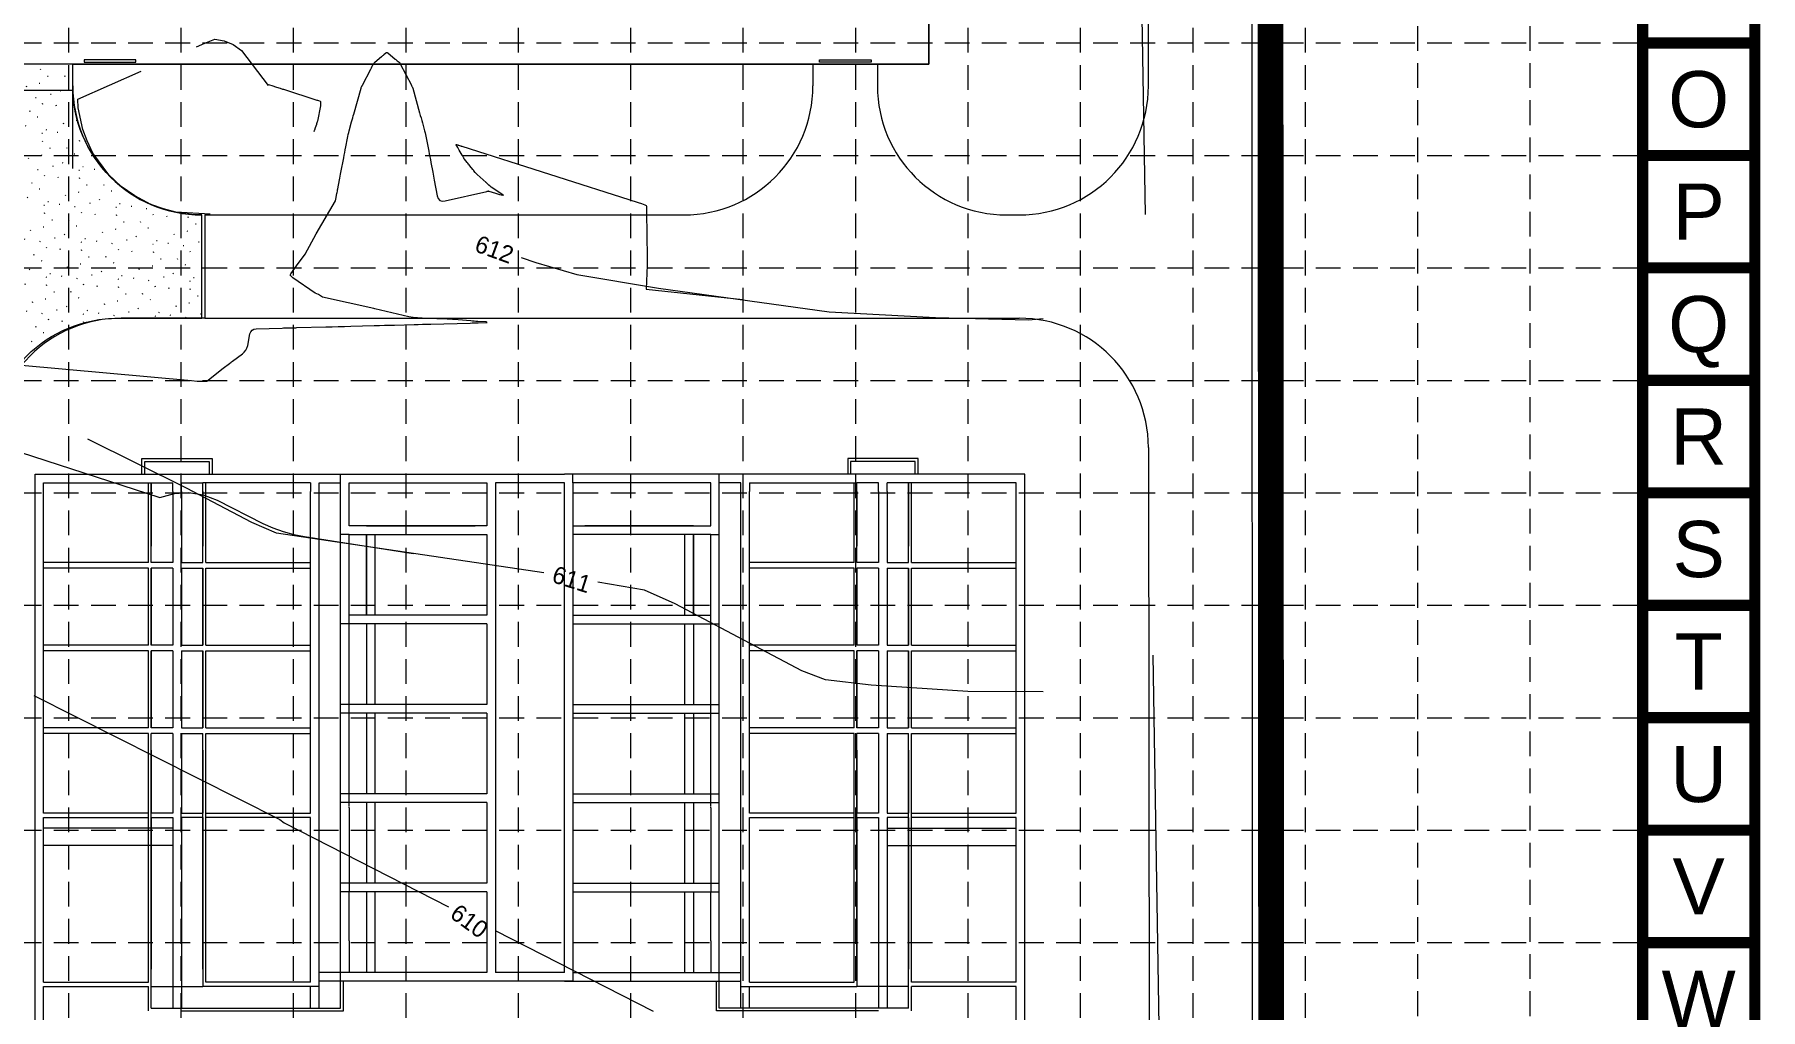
# Model space of a CAD drawing. Header units: feet. Extents: x 2483421 to 2485095, y 6854873 to 6855921.
# Drawn here: x 2484694.2 to 2485095.2, y 6855303.1 to 6855529.6 of the extents above; entities that cross this region are included whole.
import ezdxf
from ezdxf.enums import TextEntityAlignment as Align

# ---------------------------------------------------------------- set-up
doc = ezdxf.new("R2010")
doc.units = ezdxf.units.FT
doc.header["$MEASUREMENT"] = 0
doc.linetypes.add('DGN Style 3', pattern=[358.380981, 255.986415, -102.394566])
doc.linetypes.add('HIDDEN', pattern=[0.375, 0.25, -0.125])
for name, color, linetype in [('BASE', 7, 'Continuous'), ('GRID', 254, 'HIDDEN'), ('LIMITS OF DISTURBANCE', 1, 'HIDDEN')]:
    doc.layers.add(name, color=color, linetype=linetype)
for name, color, linetype, lineweight in [('C-ROAD-NW', 2, 'Continuous', 0), ('CTEXT', 1, 'Continuous', 0), ('CTR', 62, 'Continuous', 0), ('CTRINDEX', 7, 'Continuous', 0), ('Future', 30, 'Continuous', 0), ('Level 31', 7, 'Continuous', 0), ('M-HAT-NW', 4, 'Continuous', 0), ('P-Cont-1', 21, 'Continuous', 13)]:
    doc.layers.add(name, color=color, linetype=linetype, lineweight=lineweight)
doc.styles.get("Standard").update_dxf_attribs({"font": 'ARIAL.TTF'})

msp = doc.modelspace()

# ---------------------------------------------------------------- hatches: boundary and pattern name
at = {"layer": 'M-HAT-NW', "lineweight": 0}
h = msp.add_hatch(dxfattribs=at)
h.set_pattern_fill('CONCR3', style=0)
h.set_pattern_definition([(-11.50266, (2484673.2242, 6855410.4668), (-41.9899452, 9.5218646), [0.15568, -145.44072]), (111.74427, (2484673.6059, 6855413.5031), (9.053583, -25.2876234), [0.21274, -145.154]), (111.74427, (2484677.2222, 6855405.1263), (9.053583, -25.2876234), [0.2126, -145.15415]), (111.74427, (2484674.0635, 6855405.5077), (9.053583, -25.2876234), [0.21246, -145.1543]), (-39.00304, (2484678.0745, 6855408.7523), (-76.799433, 60.565393), [0.19545, -109.6789]), (111.74427, (2484670.3404, 6855409.5359), (9.053583, -25.2876234), [0.2126, -145.15415]), (111.74427, (2484671.1186, 6855403.8142), (9.053583, -25.2876234), [0.2124, -145.15435]), (-11.50266, (2484666.1619, 6855408.2517), (-41.9899452, 9.5218646), [0.15555, -145.44084]), (-11.50266, (2484673.3751, 6855415.5347), (-41.9899452, 9.5218646), [0.15576, -145.44064]), (-11.50266, (2484668.8109, 6855407.6498), (-41.9899452, 9.5218646), [0.15555, -145.44084]), (-11.50266, (2484675.885, 6855407.9206), (-41.9899452, 9.5218646), [0.15568, -145.44072]), (-11.50266, (2484672.363, 6855407.1079), (-41.9899452, 9.5218646), [0.15564, -145.44076]), (-11.50266, (2484672.7544, 6855402.6226), (-41.9899452, 9.5218646), [0.15555, -145.44084]), (-11.50266, (2484675.1926, 6855412.1049), (-41.9899452, 9.5218646), [0.15576, -145.44064])])
h.paths.add_polyline_path([(2484530.99, 6855487.72, -0.414214), (2484500.99, 6855517.72), (2484500.99, 6855522.72), (2484485.99, 6855522.72), (2484485.99, 6855517.72, -0.414214), (2484455.99, 6855487.72), (2484455.99, 6855463.72), (2484630.3, 6855463.72, -0.414214), (2484660.3, 6855433.72), (2484683.56, 6855433.72, -0.414214), (2484713.56, 6855463.72), (2484733.06, 6855463.72), (2484733.06, 6855487.72, -0.414214), (2484703.06, 6855517.72), (2484703.06, 6855522.72), (2484636.11, 6855522.72), (2484636.11, 6855517.72, -0.414214), (2484606.11, 6855487.72)])

# ---------------------------------------------------------------- linework, layer by layer
at = {"layer": 'BASE', "color": 9}
msp.add_line((2485067.81, 6855893.42), (2485067.81, 6854900.67), dxfattribs=at)
at = {"layer": 'BASE', "const_width": 2.61}
for points in [[(2483421.94, 6854874.54), (2485093.94, 6854874.54), (2485093.94, 6855919.54), (2483421.94, 6855919.54)], [(2483448.01, 6854900.66), (2485067.89, 6854900.61), (2485067.85, 6855893.43), (2483448.34, 6855893.46)]]:
    msp.add_lwpolyline(points, close=True, dxfattribs=at)
for points in [[(2485093.94, 6855527.67), (2485067.81, 6855527.67)], [(2485093.94, 6855501.54), (2485067.81, 6855501.54)], [(2485093.94, 6855475.42), (2485067.81, 6855475.42)], [(2485093.94, 6855449.29), (2485067.81, 6855449.29)], [(2485093.94, 6855423.17), (2485067.81, 6855423.17)], [(2485093.94, 6855397.04), (2485067.81, 6855397.04)], [(2485093.94, 6855370.92), (2485067.81, 6855370.92)], [(2485093.94, 6855344.79), (2485067.81, 6855344.79)], [(2485093.94, 6855318.67), (2485067.81, 6855318.67)]]:
    msp.add_lwpolyline(points, dxfattribs=at)
at = {"layer": 'C-ROAD-NW', "color": 7, "lineweight": 0, "ltscale": 0.328084}
msp.add_line((2484703.06, 6855498.47), (2484703.06, 6855516.72), dxfattribs=at)
at = {"layer": 'C-ROAD-NW', "color": 7, "lineweight": 0, "ltscale": 0.328084, "flags": 128}
msp.add_lwpolyline([(2484655.56, 6855516.72), (2484703.07, 6855516.72), (2484703.07, 6855522.72), (2484655.56, 6855522.72)], close=True, dxfattribs=at)
msp.add_lwpolyline([(2484733.79, 6855487.72), (2484733.79, 6855463.72)], dxfattribs=at)
msp.add_lwpolyline([(2484733.79, 6855463.72), (2484714.3, 6855463.72, 0.414214), (2484684.3, 6855433.72), (2484684.3, 6855433.72)], format="xyb", dxfattribs=at)
at = {"layer": 'C-ROAD-NW', "color": 7, "lineweight": 0, "ltscale": 0.328084}
msp.add_arc((2484733.06, 6855517.72), 30, 180, 270, dxfattribs=at)
at = {"layer": 'CTR', "color": 35, "lineweight": 0, "ltscale": 0.328084}
for p, q in [((2484807.3, 6855477.83), (2484810.67, 6855476.64)), ((2484810.67, 6855476.64), (2484820.21, 6855473.85)), ((2484820.21, 6855473.85), (2484839.15, 6855470.68)), ((2484839.15, 6855470.68), (2484878.85, 6855465.21)), ((2484878.85, 6855465.21), (2484903.54, 6855463.93)), ((2484903.54, 6855463.93), (2484925.13, 6855463.38)), ((2484925.13, 6855463.38), (2484928.54, 6855463.66)), ((2484729.53, 6855424.25), (2484706.53, 6855435.66)), ((2484744.67, 6855416.25), (2484729.53, 6855424.25)), ((2484750.4, 6855413.76), (2484744.67, 6855416.25)), ((2484812.5, 6855404.55), (2484750.4, 6855413.76)), ((2484835.91, 6855400.54), (2484825.05, 6855402.42)), ((2484843.08, 6855397.36), (2484835.91, 6855400.54)), ((2484872.46, 6855381.83), (2484843.08, 6855397.36)), ((2484877.96, 6855379.71), (2484872.46, 6855381.83)), ((2484888.63, 6855378.45), (2484877.96, 6855379.71)), ((2484911.06, 6855376.97), (2484888.63, 6855378.45)), ((2484928.54, 6855376.96), (2484911.06, 6855376.97))]:
    msp.add_line(p, q, dxfattribs=at)
at = {"layer": 'CTRINDEX', "color": 35, "lineweight": 0, "ltscale": 0.328084}
for p, q in [((2484694.05, 6855376.09), (2484751.15, 6855347.29)), ((2484751.15, 6855347.29), (2484752.17, 6855346.47)), ((2484752.17, 6855346.47), (2484790.38, 6855326.99)), ((2484801.21, 6855321.47), (2484837.92, 6855302.76))]:
    msp.add_line(p, q, dxfattribs=at)
at = {"layer": 'Future', "color": 7, "lineweight": 0, "ltscale": 0.328084}
for p, q in [((2484977.29, 6855171.38), (2484976.97, 6855762.85)), ((2484953, 6855517.72), (2484953, 6855673.72)), ((2484902, 6855662.72), (2484902, 6855522.72)), ((2484902, 6855522.72), (2484698, 6855522.72)), ((2484875.06, 6855522.72), (2484875.06, 6855517.72)), ((2484890.06, 6855522.72), (2484890.06, 6855517.72)), ((2484733.79, 6855487.72), (2484845.06, 6855487.72)), ((2484733.79, 6855463.72), (2484923, 6855463.72)), ((2484953, 6855433.72), (2484953.31, 6855171.38)), ((2484719.78, 6855430.47), (2484734.78, 6855430.47)), ((2484719.78, 6855427.47), (2484719.78, 6855430.47)), ((2484734.78, 6855430.47), (2484734.78, 6855427.47)), ((2484898.82, 6855430.47), (2484883.82, 6855430.47)), ((2484883.82, 6855430.47), (2484883.82, 6855427.47)), ((2484898.82, 6855427.47), (2484898.82, 6855430.47)), ((2484771.3, 6855415.47), (2484796.55, 6855415.47)), ((2484771.3, 6855413.47), (2484799.3, 6855413.47)), ((2484771.3, 6855394.72), (2484771.3, 6855413.47)), ((2484773.3, 6855394.72), (2484773.3, 6855413.47)), ((2484847.3, 6855413.47), (2484819.3, 6855413.47)), ((2484847.3, 6855415.47), (2484822.05, 6855415.47)), ((2484845.3, 6855394.72), (2484845.3, 6855413.47)), ((2484847.3, 6855394.72), (2484847.3, 6855413.47)), ((2484799.3, 6855394.72), (2484767.3, 6855394.72)), ((2484799.3, 6855392.72), (2484767.3, 6855392.72)), ((2484773.3, 6855373.97), (2484773.3, 6855392.72)), ((2484819.3, 6855394.72), (2484851.3, 6855394.72)), ((2484819.3, 6855392.72), (2484851.3, 6855392.72)), ((2484845.3, 6855373.97), (2484845.3, 6855392.72)), ((2484799.3, 6855373.97), (2484765.3, 6855373.97)), ((2484819.3, 6855373.97), (2484853.3, 6855373.97)), ((2484799.3, 6855371.97), (2484767.3, 6855371.97)), ((2484773.3, 6855353.22), (2484773.3, 6855371.97)), ((2484819.3, 6855371.97), (2484851.3, 6855371.97)), ((2484845.3, 6855353.22), (2484845.3, 6855371.97)), ((2484799.3, 6855353.22), (2484765.3, 6855353.22)), ((2484819.3, 6855353.22), (2484853.3, 6855353.22)), ((2484799.3, 6855351.22), (2484767.3, 6855351.22)), ((2484773.3, 6855332.47), (2484773.3, 6855351.22)), ((2484819.3, 6855351.22), (2484851.3, 6855351.22)), ((2484845.3, 6855332.47), (2484845.3, 6855351.22)), ((2484799.3, 6855332.47), (2484765.3, 6855332.47)), ((2484819.3, 6855332.47), (2484853.3, 6855332.47)), ((2484799.3, 6855330.47), (2484767.3, 6855330.47)), ((2484773.3, 6855311.72), (2484773.3, 6855330.47)), ((2484819.3, 6855330.47), (2484851.3, 6855330.47)), ((2484845.3, 6855311.72), (2484845.3, 6855330.47)), ((2484799.3, 6855311.72), (2484765.3, 6855311.72)), ((2484801.3, 6855309.72), (2484765.3, 6855309.72)), ((2484817.3, 6855309.72), (2484853.3, 6855309.72)), ((2484819.3, 6855311.72), (2484853.3, 6855311.72))]:
    msp.add_line(p, q, dxfattribs=at)
at = {"layer": 'Future', "color": 7, "lineweight": 0, "ltscale": 0.328084, "flags": 128}
for points in [[(2484703.07, 6855522.72), (2484902, 6855522.72), (2484902, 6855662.72), (2484697.99, 6855662.72)], [(2484920.06, 6855487.72), (2484923, 6855487.72)], [(2484719.12, 6855427.47), (2484719.12, 6855431.13), (2484735.44, 6855431.13), (2484735.44, 6855427.47)], [(2484899.48, 6855427.47), (2484899.48, 6855431.13), (2484883.16, 6855431.13), (2484883.16, 6855427.47)], [(2484694.3, 6855427.47), (2484720.63, 6855427.47)], [(2484694.3, 6855205.97), (2484694.3, 6855427.47)], [(2484696.3, 6855410.77), (2484696.3, 6855425.47), (2484699.3, 6855425.47)], [(2484699.3, 6855425.47), (2484711.3, 6855425.47)], [(2484711.3, 6855425.47), (2484726.3, 6855425.47)], [(2484720.63, 6855427.47), (2484760.3, 6855427.47)], [(2484720.63, 6855406.95), (2484720.63, 6855425.47)], [(2484721.3, 6855425.47), (2484721.3, 6855410.78)], [(2484721.3, 6855406.95), (2484721.3, 6855425.47)], [(2484726.3, 6855423.47), (2484726.3, 6855425.47)], [(2484728.3, 6855425.47), (2484733.3, 6855425.47)], [(2484728.3, 6855423.47), (2484728.3, 6855425.47)], [(2484744.6, 6855425.47), (2484733.3, 6855425.47)], [(2484733.3, 6855423.47), (2484733.3, 6855425.47)], [(2484733.97, 6855423.47), (2484733.97, 6855425.47)], [(2484758.3, 6855425.47), (2484758.3, 6855425.47), (2484744.6, 6855425.47)], [(2484758.3, 6855425.47), (2484758.3, 6855423.47)], [(2484760.3, 6855427.47), (2484801.3, 6855427.47)], [(2484760.3, 6855308.47), (2484760.3, 6855425.47)], [(2484760.3, 6855425.47), (2484765.3, 6855425.47)], [(2484765.3, 6855303.47), (2484765.3, 6855427.47), (2484765.3, 6855427.47)], [(2484767.3, 6855419.77), (2484767.3, 6855425.47), (2484799.3, 6855425.47)], [(2484799.3, 6855425.47), (2484799.3, 6855415.47)], [(2484801.3, 6855427.47), (2484817.3, 6855427.47)], [(2484801.3, 6855425.47), (2484801.3, 6855331.28)], [(2484819.3, 6855425.47), (2484819.3, 6855309.72), (2484801.3, 6855309.72)], [(2484817.3, 6855425.47), (2484801.3, 6855425.47)], [(2484858.3, 6855427.47), (2484817.3, 6855427.47)], [(2484819.3, 6855425.47), (2484819.3, 6855427.47), (2484817.3, 6855427.47)], [(2484817.3, 6855311.72), (2484817.3, 6855425.47)], [(2484851.3, 6855419.77), (2484851.3, 6855425.47), (2484819.3, 6855425.47)], [(2484819.3, 6855425.47), (2484819.3, 6855415.47)], [(2484853.3, 6855303.47), (2484853.3, 6855427.47), (2484853.3, 6855427.47)], [(2484858.3, 6855425.47), (2484853.3, 6855425.47)], [(2484897.97, 6855427.47), (2484858.3, 6855427.47)], [(2484858.3, 6855308.47), (2484858.3, 6855425.47)], [(2484860.3, 6855425.47), (2484860.3, 6855425.47), (2484874.01, 6855425.47)], [(2484860.3, 6855425.47), (2484860.3, 6855423.47)], [(2484874.01, 6855425.47), (2484885.3, 6855425.47)], [(2484884.63, 6855423.47), (2484884.63, 6855425.47)], [(2484890.3, 6855425.47), (2484885.3, 6855425.47)], [(2484885.3, 6855423.47), (2484885.3, 6855425.47)], [(2484890.3, 6855423.47), (2484890.3, 6855425.47)], [(2484892.3, 6855423.47), (2484892.3, 6855425.47)], [(2484907.3, 6855425.47), (2484892.3, 6855425.47)], [(2484897.3, 6855425.47), (2484897.3, 6855410.78)], [(2484897.3, 6855406.95), (2484897.3, 6855425.47)], [(2484924.3, 6855427.47), (2484897.97, 6855427.47)], [(2484897.97, 6855406.95), (2484897.97, 6855425.47)], [(2484919.3, 6855425.47), (2484907.3, 6855425.47)], [(2484922.3, 6855410.77), (2484922.3, 6855425.47), (2484919.3, 6855425.47)], [(2484924.3, 6855205.97), (2484924.3, 6855427.47)], [(2484726.3, 6855423.47), (2484726.3, 6855406.95)], [(2484728.3, 6855423.47), (2484728.3, 6855406.95)], [(2484733.3, 6855423.47), (2484733.3, 6855410.78)], [(2484733.3, 6855406.95), (2484733.3, 6855423.47)], [(2484733.97, 6855406.95), (2484733.97, 6855423.47)], [(2484758.3, 6855410.77), (2484758.3, 6855423.47)], [(2484860.3, 6855410.77), (2484860.3, 6855423.47)], [(2484884.63, 6855406.95), (2484884.63, 6855423.47)], [(2484885.3, 6855423.47), (2484885.3, 6855410.78)], [(2484885.3, 6855406.95), (2484885.3, 6855423.47)], [(2484890.3, 6855423.47), (2484890.3, 6855406.95)], [(2484892.3, 6855423.47), (2484892.3, 6855406.95)], [(2484799.3, 6855415.47), (2484767.3, 6855415.47), (2484767.3, 6855419.77)], [(2484819.3, 6855415.47), (2484851.3, 6855415.47), (2484851.3, 6855419.77)], [(2484767.3, 6855413.47), (2484765.3, 6855413.47)], [(2484767.3, 6855412.67), (2484767.3, 6855413.47), (2484771.3, 6855413.47), (2484771.3, 6855394.72), (2484767.3, 6855394.72), (2484767.3, 6855402.27)], [(2484767.3, 6855412.67), (2484767.3, 6855413.47)], [(2484767.3, 6855402.27), (2484767.3, 6855413.47)], [(2484767.3, 6855412.23), (2484767.3, 6855412.55)], [(2484767.3, 6855412.23), (2484767.3, 6855412.55)], [(2484767.3, 6855412.23), (2484767.3, 6855412.55)], [(2484799.3, 6855413.47), (2484799.3, 6855394.72)], [(2484819.3, 6855413.47), (2484819.3, 6855394.72)], [(2484851.3, 6855412.67), (2484851.3, 6855413.47), (2484847.3, 6855413.47), (2484847.3, 6855394.72), (2484851.3, 6855394.72), (2484851.3, 6855402.27)], [(2484851.3, 6855412.67), (2484851.3, 6855413.47)], [(2484851.3, 6855402.27), (2484851.3, 6855413.47)], [(2484851.3, 6855413.47), (2484853.3, 6855413.47)], [(2484851.3, 6855412.23), (2484851.3, 6855412.55)], [(2484851.3, 6855412.23), (2484851.3, 6855412.55)], [(2484851.3, 6855412.23), (2484851.3, 6855412.55)], [(2484696.3, 6855394.49), (2484696.3, 6855410.77)], [(2484758.3, 6855394.49), (2484758.3, 6855410.77)], [(2484767.3, 6855411.73), (2484767.3, 6855412.08)], [(2484767.3, 6855411.73), (2484767.3, 6855412.08)], [(2484767.3, 6855411.73), (2484767.3, 6855412.08)], [(2484851.3, 6855411.73), (2484851.3, 6855412.08)], [(2484851.3, 6855411.73), (2484851.3, 6855412.08)], [(2484851.3, 6855411.73), (2484851.3, 6855412.08)], [(2484860.3, 6855394.49), (2484860.3, 6855410.77)], [(2484922.3, 6855394.49), (2484922.3, 6855410.77)], [(2484698.3, 6855406.95), (2484696.3, 6855406.95)], [(2484698.3, 6855405.62), (2484696.3, 6855405.62)], [(2484720.63, 6855406.95), (2484698.3, 6855406.95)], [(2484720.63, 6855405.62), (2484698.3, 6855405.62)], [(2484720.63, 6855387.76), (2484720.63, 6855405.62)], [(2484724.3, 6855406.95), (2484721.3, 6855406.95)], [(2484721.3, 6855405.62), (2484721.3, 6855387.77)], [(2484724.3, 6855405.62), (2484721.3, 6855405.62)], [(2484721.3, 6855387.76), (2484721.3, 6855405.62)], [(2484726.3, 6855406.95), (2484724.3, 6855406.95)], [(2484726.3, 6855405.62), (2484724.3, 6855405.62)], [(2484726.3, 6855405.62), (2484726.3, 6855387.76)], [(2484728.3, 6855406.95), (2484730.3, 6855406.95)], [(2484728.3, 6855405.62), (2484728.3, 6855387.76)], [(2484728.3, 6855405.62), (2484730.3, 6855405.62)], [(2484730.3, 6855406.95), (2484733.3, 6855406.95)], [(2484730.3, 6855405.62), (2484733.3, 6855405.62)], [(2484733.3, 6855405.62), (2484733.3, 6855387.77)], [(2484733.3, 6855387.76), (2484733.3, 6855405.62)], [(2484733.97, 6855406.95), (2484755.3, 6855406.95)], [(2484733.97, 6855405.62), (2484755.3, 6855405.62)], [(2484733.97, 6855387.76), (2484733.97, 6855405.62)], [(2484755.3, 6855406.95), (2484758.3, 6855406.95)], [(2484755.3, 6855405.62), (2484758.3, 6855405.62)], [(2484863.3, 6855406.95), (2484860.3, 6855406.95)], [(2484863.3, 6855405.62), (2484860.3, 6855405.62)], [(2484884.63, 6855406.95), (2484863.3, 6855406.95)], [(2484884.63, 6855405.62), (2484863.3, 6855405.62)], [(2484884.63, 6855387.76), (2484884.63, 6855405.62)], [(2484888.3, 6855406.95), (2484885.3, 6855406.95)], [(2484885.3, 6855405.62), (2484885.3, 6855387.77)], [(2484888.3, 6855405.62), (2484885.3, 6855405.62)], [(2484885.3, 6855387.76), (2484885.3, 6855405.62)], [(2484890.3, 6855406.95), (2484888.3, 6855406.95)], [(2484890.3, 6855405.62), (2484888.3, 6855405.62)], [(2484890.3, 6855405.62), (2484890.3, 6855387.76)], [(2484892.3, 6855406.95), (2484894.3, 6855406.95)], [(2484892.3, 6855405.62), (2484892.3, 6855387.76)], [(2484892.3, 6855405.62), (2484894.3, 6855405.62)], [(2484894.3, 6855406.95), (2484897.3, 6855406.95)], [(2484894.3, 6855405.62), (2484897.3, 6855405.62)], [(2484897.3, 6855405.62), (2484897.3, 6855387.77)], [(2484897.3, 6855387.76), (2484897.3, 6855405.62)], [(2484897.97, 6855406.95), (2484920.3, 6855406.95)], [(2484897.97, 6855405.62), (2484920.3, 6855405.62)], [(2484897.97, 6855387.76), (2484897.97, 6855405.62)], [(2484920.3, 6855406.95), (2484922.3, 6855406.95)], [(2484920.3, 6855405.62), (2484922.3, 6855405.62)], [(2484767.3, 6855392.72), (2484767.3, 6855402.27)], [(2484851.3, 6855392.72), (2484851.3, 6855402.27)], [(2484696.3, 6855378.01), (2484696.3, 6855394.49)], [(2484758.3, 6855378.01), (2484758.3, 6855394.49)], [(2484767.3, 6855392.72), (2484765.3, 6855392.72)], [(2484767.3, 6855381.34), (2484767.3, 6855392.72)], [(2484771.3, 6855392.72), (2484771.3, 6855373.97)], [(2484799.3, 6855392.72), (2484799.3, 6855373.97)], [(2484819.3, 6855392.72), (2484819.3, 6855373.97)], [(2484847.3, 6855392.72), (2484847.3, 6855373.97)], [(2484851.3, 6855381.34), (2484851.3, 6855392.72)], [(2484851.3, 6855392.72), (2484853.3, 6855392.72)], [(2484860.3, 6855378.01), (2484860.3, 6855394.49)], [(2484922.3, 6855378.01), (2484922.3, 6855394.49)], [(2484698.3, 6855387.76), (2484696.3, 6855387.76)], [(2484698.3, 6855386.43), (2484696.3, 6855386.43)], [(2484720.63, 6855387.76), (2484698.3, 6855387.76)], [(2484720.63, 6855386.43), (2484698.3, 6855386.43)], [(2484720.63, 6855368.57), (2484720.63, 6855386.43)], [(2484724.3, 6855387.76), (2484721.3, 6855387.76)], [(2484721.3, 6855386.43), (2484721.3, 6855368.57)], [(2484724.3, 6855386.43), (2484721.3, 6855386.43)], [(2484721.3, 6855368.57), (2484721.3, 6855386.43)], [(2484726.3, 6855387.76), (2484724.3, 6855387.76)], [(2484726.3, 6855386.43), (2484724.3, 6855386.43)], [(2484726.3, 6855386.43), (2484726.3, 6855368.57)], [(2484728.3, 6855387.76), (2484730.3, 6855387.76)], [(2484728.3, 6855386.43), (2484728.3, 6855368.57)], [(2484728.3, 6855386.43), (2484730.3, 6855386.43)], [(2484730.3, 6855387.76), (2484733.3, 6855387.76)], [(2484730.3, 6855386.43), (2484733.3, 6855386.43)], [(2484733.3, 6855386.43), (2484733.3, 6855368.57)], [(2484733.3, 6855368.57), (2484733.3, 6855386.43)], [(2484733.97, 6855387.76), (2484755.3, 6855387.76)], [(2484733.97, 6855386.43), (2484755.3, 6855386.43)], [(2484733.97, 6855368.57), (2484733.97, 6855386.43)], [(2484755.3, 6855387.76), (2484758.3, 6855387.76)], [(2484755.3, 6855386.43), (2484758.3, 6855386.43)], [(2484863.3, 6855387.76), (2484860.3, 6855387.76)], [(2484863.3, 6855386.43), (2484860.3, 6855386.43)], [(2484884.63, 6855387.76), (2484863.3, 6855387.76)], [(2484884.63, 6855386.43), (2484863.3, 6855386.43)], [(2484884.63, 6855368.57), (2484884.63, 6855386.43)], [(2484888.3, 6855387.76), (2484885.3, 6855387.76)], [(2484885.3, 6855386.43), (2484885.3, 6855368.57)], [(2484888.3, 6855386.43), (2484885.3, 6855386.43)], [(2484885.3, 6855368.57), (2484885.3, 6855386.43)], [(2484890.3, 6855387.76), (2484888.3, 6855387.76)], [(2484890.3, 6855386.43), (2484888.3, 6855386.43)], [(2484890.3, 6855386.43), (2484890.3, 6855368.57)], [(2484892.3, 6855387.76), (2484894.3, 6855387.76)], [(2484892.3, 6855386.43), (2484892.3, 6855368.57)], [(2484892.3, 6855386.43), (2484894.3, 6855386.43)], [(2484894.3, 6855387.76), (2484897.3, 6855387.76)], [(2484894.3, 6855386.43), (2484897.3, 6855386.43)], [(2484897.3, 6855386.43), (2484897.3, 6855368.57)], [(2484897.3, 6855368.57), (2484897.3, 6855386.43)], [(2484897.97, 6855387.76), (2484920.3, 6855387.76)], [(2484897.97, 6855386.43), (2484920.3, 6855386.43)], [(2484897.97, 6855368.57), (2484897.97, 6855386.43)], [(2484920.3, 6855387.76), (2484922.3, 6855387.76)], [(2484920.3, 6855386.43), (2484922.3, 6855386.43)], [(2484767.3, 6855371.97), (2484767.3, 6855381.34)], [(2484851.3, 6855371.97), (2484851.3, 6855381.34)], [(2484696.3, 6855361.99), (2484696.3, 6855378.01)], [(2484758.3, 6855361.99), (2484758.3, 6855378.01)], [(2484860.3, 6855361.99), (2484860.3, 6855378.01)], [(2484922.3, 6855361.99), (2484922.3, 6855378.01)], [(2484698.3, 6855368.57), (2484696.3, 6855368.57)], [(2484720.63, 6855368.57), (2484698.3, 6855368.57)], [(2484724.3, 6855368.57), (2484721.3, 6855368.57)], [(2484726.3, 6855368.57), (2484724.3, 6855368.57)], [(2484728.3, 6855368.57), (2484730.3, 6855368.57)], [(2484730.3, 6855368.57), (2484733.3, 6855368.57)], [(2484733.97, 6855368.57), (2484758.3, 6855368.57)], [(2484767.3, 6855371.97), (2484765.3, 6855371.97)], [(2484767.3, 6855371.17), (2484767.3, 6855371.97)], [(2484767.3, 6855351.22), (2484767.3, 6855371.57)], [(2484771.3, 6855371.97), (2484771.3, 6855353.22)], [(2484799.3, 6855371.97), (2484799.3, 6855353.22)], [(2484819.3, 6855371.97), (2484819.3, 6855353.22)], [(2484847.3, 6855371.97), (2484847.3, 6855353.22)], [(2484851.3, 6855371.17), (2484851.3, 6855371.97)], [(2484851.3, 6855371.97), (2484853.3, 6855371.97)], [(2484851.3, 6855351.22), (2484851.3, 6855371.57)], [(2484884.63, 6855368.57), (2484860.3, 6855368.57)], [(2484888.3, 6855368.57), (2484885.3, 6855368.57)], [(2484890.3, 6855368.57), (2484888.3, 6855368.57)], [(2484892.3, 6855368.57), (2484894.3, 6855368.57)], [(2484894.3, 6855368.57), (2484897.3, 6855368.57)], [(2484897.97, 6855368.57), (2484920.3, 6855368.57)], [(2484920.3, 6855368.57), (2484922.3, 6855368.57)], [(2484698.3, 6855367.24), (2484696.3, 6855367.24)], [(2484720.63, 6855367.24), (2484698.3, 6855367.24)], [(2484720.63, 6855347.72), (2484720.63, 6855367.24)], [(2484724.3, 6855367.24), (2484721.3, 6855367.24)], [(2484721.3, 6855347.72), (2484721.3, 6855367.24)], [(2484726.3, 6855367.24), (2484724.3, 6855367.24)], [(2484726.3, 6855367.24), (2484726.3, 6855348.72)], [(2484728.3, 6855367.24), (2484728.3, 6855348.72)], [(2484728.3, 6855367.24), (2484730.3, 6855367.24)], [(2484730.3, 6855367.24), (2484733.3, 6855367.24)], [(2484733.3, 6855348.72), (2484733.3, 6855367.24)], [(2484733.97, 6855367.24), (2484758.3, 6855367.24)], [(2484733.97, 6855347.72), (2484733.97, 6855367.24)], [(2484884.63, 6855367.24), (2484860.3, 6855367.24)], [(2484884.63, 6855347.72), (2484884.63, 6855367.24)], [(2484888.3, 6855367.24), (2484885.3, 6855367.24)], [(2484885.3, 6855348.72), (2484885.3, 6855367.24)], [(2484890.3, 6855367.24), (2484888.3, 6855367.24)], [(2484890.3, 6855367.24), (2484890.3, 6855348.72)], [(2484892.3, 6855367.24), (2484892.3, 6855348.72)], [(2484892.3, 6855367.24), (2484894.3, 6855367.24)], [(2484894.3, 6855367.24), (2484897.3, 6855367.24)], [(2484897.3, 6855347.72), (2484897.3, 6855367.24)], [(2484897.97, 6855367.24), (2484920.3, 6855367.24)], [(2484897.97, 6855347.72), (2484897.97, 6855367.24)], [(2484920.3, 6855367.24), (2484922.3, 6855367.24)], [(2484698.3, 6855348.72), (2484696.3, 6855348.72), (2484696.3, 6855361.93)], [(2484721.3, 6855363.4), (2484721.3, 6855348.72)], [(2484733.3, 6855363.4), (2484733.3, 6855348.72)], [(2484755.3, 6855348.72), (2484758.3, 6855348.72), (2484758.3, 6855361.93)], [(2484863.3, 6855348.72), (2484860.3, 6855348.72), (2484860.3, 6855361.93)], [(2484885.3, 6855363.4), (2484885.3, 6855348.72)], [(2484897.3, 6855363.4), (2484897.3, 6855348.72)], [(2484920.3, 6855348.72), (2484922.3, 6855348.72), (2484922.3, 6855361.93)], [(2484720.63, 6855348.72), (2484698.3, 6855348.72)], [(2484726.3, 6855348.72), (2484721.3, 6855348.72)], [(2484728.3, 6855348.72), (2484733.3, 6855348.72)], [(2484733.3, 6855312.47), (2484733.3, 6855312.47), (2484733.3, 6855348.72)], [(2484733.97, 6855348.72), (2484755.3, 6855348.72)], [(2484767.3, 6855351.22), (2484765.3, 6855351.22)], [(2484767.3, 6855350.42), (2484767.3, 6855351.22)], [(2484767.3, 6855349.98), (2484767.3, 6855350.3)], [(2484767.3, 6855349.98), (2484767.3, 6855350.3)], [(2484767.3, 6855349.98), (2484767.3, 6855350.3)], [(2484767.3, 6855349.98), (2484767.3, 6855331.32)], [(2484771.3, 6855351.22), (2484771.3, 6855332.47)], [(2484799.3, 6855351.22), (2484799.3, 6855332.47)], [(2484819.3, 6855351.22), (2484819.3, 6855332.47)], [(2484847.3, 6855351.22), (2484847.3, 6855332.47)], [(2484851.3, 6855350.42), (2484851.3, 6855351.22)], [(2484851.3, 6855351.22), (2484853.3, 6855351.22)], [(2484851.3, 6855349.98), (2484851.3, 6855350.3)], [(2484851.3, 6855349.98), (2484851.3, 6855350.3)], [(2484851.3, 6855349.98), (2484851.3, 6855350.3)], [(2484851.3, 6855349.98), (2484851.3, 6855331.32)], [(2484884.63, 6855348.72), (2484863.3, 6855348.72)], [(2484885.3, 6855312.47), (2484885.3, 6855312.47), (2484885.3, 6855348.72)], [(2484890.3, 6855348.72), (2484885.3, 6855348.72)], [(2484892.3, 6855348.72), (2484897.3, 6855348.72)], [(2484897.97, 6855348.72), (2484920.3, 6855348.72)], [(2484696.3, 6855312.47), (2484696.3, 6855347.72), (2484698.3, 6855347.72)], [(2484726.3, 6855345.22), (2484696.3, 6855345.22)], [(2484698.3, 6855347.72), (2484720.63, 6855347.72)], [(2484720.63, 6855309.47), (2484720.63, 6855347.72)], [(2484721.3, 6855347.72), (2484721.3, 6855312.47)], [(2484721.3, 6855308.47), (2484721.3, 6855347.72)], [(2484721.3, 6855347.72), (2484726.3, 6855347.72)], [(2484726.3, 6855347.72), (2484726.3, 6855311.8)], [(2484728.3, 6855347.72), (2484728.3, 6855311.8)], [(2484733.3, 6855347.72), (2484728.3, 6855347.72)], [(2484733.3, 6855347.72), (2484733.3, 6855312.47)], [(2484755.3, 6855347.72), (2484733.97, 6855347.72)], [(2484733.97, 6855312.47), (2484733.97, 6855347.72)], [(2484758.3, 6855312.47), (2484758.3, 6855347.72), (2484755.3, 6855347.72)], [(2484860.3, 6855312.47), (2484860.3, 6855347.72), (2484863.3, 6855347.72)], [(2484863.3, 6855347.72), (2484884.63, 6855347.72)], [(2484884.63, 6855312.47), (2484884.63, 6855347.72)], [(2484885.3, 6855347.72), (2484885.3, 6855312.47)], [(2484885.3, 6855347.72), (2484890.3, 6855347.72)], [(2484890.3, 6855347.72), (2484890.3, 6855311.8)], [(2484892.3, 6855347.72), (2484892.3, 6855311.8)], [(2484897.3, 6855347.72), (2484892.3, 6855347.72)], [(2484892.3, 6855345.22), (2484922.3, 6855345.22)], [(2484897.3, 6855347.72), (2484897.3, 6855312.47)], [(2484897.3, 6855308.47), (2484897.3, 6855347.72)], [(2484920.3, 6855347.72), (2484897.97, 6855347.72)], [(2484897.97, 6855309.47), (2484897.97, 6855347.72)], [(2484922.3, 6855312.47), (2484922.3, 6855347.72), (2484920.3, 6855347.72)], [(2484726.3, 6855341.22), (2484696.3, 6855341.22)], [(2484892.3, 6855341.22), (2484922.3, 6855341.22)], [(2484767.3, 6855330.47), (2484765.3, 6855330.47)], [(2484767.3, 6855331.32), (2484767.3, 6855330.47)], [(2484767.3, 6855319.09), (2484767.3, 6855330.47)], [(2484771.3, 6855330.47), (2484771.3, 6855311.72)], [(2484799.3, 6855330.47), (2484799.3, 6855311.72)], [(2484801.3, 6855331.28), (2484801.3, 6855311.72)], [(2484819.3, 6855330.47), (2484819.3, 6855311.72)], [(2484847.3, 6855330.47), (2484847.3, 6855311.72)], [(2484851.3, 6855331.32), (2484851.3, 6855330.47)], [(2484851.3, 6855319.09), (2484851.3, 6855330.47)], [(2484851.3, 6855330.47), (2484853.3, 6855330.47)], [(2484767.3, 6855319.09), (2484767.3, 6855311.72)], [(2484851.3, 6855319.09), (2484851.3, 6855311.72)], [(2484696.3, 6855309.47), (2484696.3, 6855312.47)], [(2484733.3, 6855312.47), (2484733.3, 6855308.47)], [(2484733.97, 6855309.47), (2484733.97, 6855312.47)], [(2484758.3, 6855309.47), (2484758.3, 6855312.47)], [(2484860.3, 6855309.47), (2484860.3, 6855312.47)], [(2484884.63, 6855309.47), (2484884.63, 6855312.47)], [(2484885.3, 6855312.47), (2484885.3, 6855308.47)], [(2484922.3, 6855309.47), (2484922.3, 6855312.47)], [(2484696.3, 6855309.47), (2484720.63, 6855309.47)], [(2484696.3, 6855260.97), (2484696.3, 6855308.47)], [(2484696.3, 6855308.47), (2484720.63, 6855308.47)], [(2484720.63, 6855302.8), (2484720.63, 6855308.47)], [(2484721.3, 6855303.47), (2484721.3, 6855303.47), (2484721.3, 6855308.47)], [(2484721.3, 6855308.47), (2484726.3, 6855308.47)], [(2484726.3, 6855311.8), (2484726.3, 6855308.47)], [(2484726.3, 6855308.47), (2484726.3, 6855303.47)], [(2484726.3, 6855308.47), (2484728.3, 6855308.47)], [(2484728.3, 6855311.8), (2484728.3, 6855308.47)], [(2484728.3, 6855302.8), (2484765.97, 6855302.8), (2484765.97, 6855309.72)], [(2484728.3, 6855308.47), (2484728.3, 6855303.47)], [(2484728.3, 6855308.47), (2484728.3, 6855303.47)], [(2484728.3, 6855308.47), (2484733.3, 6855308.47)], [(2484760.3, 6855308.47), (2484733.3, 6855308.47)], [(2484758.3, 6855309.47), (2484733.97, 6855309.47)], [(2484758.3, 6855303.47), (2484758.3, 6855308.47)], [(2484765.3, 6855311.72), (2484760.3, 6855311.72)], [(2484765.3, 6855309.72), (2484760.3, 6855309.72)], [(2484760.3, 6855303.47), (2484760.3, 6855308.47)], [(2484817.3, 6855311.72), (2484801.3, 6855311.72)], [(2484890.3, 6855302.8), (2484852.63, 6855302.8), (2484852.63, 6855309.72)], [(2484853.3, 6855311.72), (2484858.3, 6855311.72)], [(2484853.3, 6855309.72), (2484858.3, 6855309.72)], [(2484858.3, 6855308.47), (2484885.3, 6855308.47)], [(2484858.3, 6855303.47), (2484858.3, 6855308.47)], [(2484860.3, 6855309.47), (2484884.63, 6855309.47)], [(2484860.3, 6855303.47), (2484860.3, 6855308.47)], [(2484890.3, 6855308.47), (2484885.3, 6855308.47)], [(2484890.3, 6855311.8), (2484890.3, 6855308.47)], [(2484890.3, 6855308.47), (2484890.3, 6855303.47)], [(2484890.3, 6855308.47), (2484890.3, 6855303.47)], [(2484892.3, 6855308.47), (2484890.3, 6855308.47)], [(2484892.3, 6855311.8), (2484892.3, 6855308.47)], [(2484892.3, 6855308.47), (2484892.3, 6855303.47)], [(2484897.3, 6855308.47), (2484892.3, 6855308.47)], [(2484897.3, 6855303.47), (2484897.3, 6855303.47), (2484897.3, 6855308.47)], [(2484922.3, 6855309.47), (2484897.97, 6855309.47)], [(2484897.97, 6855302.8), (2484897.97, 6855308.47)], [(2484922.3, 6855308.47), (2484897.97, 6855308.47)], [(2484922.3, 6855260.97), (2484922.3, 6855308.47)], [(2484721.3, 6855303.47), (2484728.3, 6855303.47)], [(2484728.3, 6855303.47), (2484765.3, 6855303.47)], [(2484890.3, 6855303.47), (2484853.3, 6855303.47)], [(2484897.3, 6855303.47), (2484890.3, 6855303.47)]]:
    msp.add_lwpolyline(points, dxfattribs=at)
for points in [[(2484705.73, 6855523.25), (2484717.73, 6855523.25), (2484717.73, 6855523.75), (2484705.73, 6855523.75)], [(2484888.56, 6855523.25), (2484876.56, 6855523.25), (2484876.56, 6855523.75), (2484888.56, 6855523.75)]]:
    msp.add_lwpolyline(points, close=True, dxfattribs=at)
at = {"layer": 'Future', "color": 7, "lineweight": 0, "ltscale": 0.328084}
for centre, start, end in [((2484845.06, 6855517.72), 270, 0), ((2484920.06, 6855517.72), 180, 270), ((2484923, 6855517.72), 270, 0), ((2484923, 6855433.72), 0, 90)]:
    msp.add_arc(centre, 30, start, end, dxfattribs=at)
at = {"layer": 'GRID', "color": 252, "linetype": 'HIDDEN', "lineweight": 0, "ltscale": 23}
for p, q in [((2485015.52, 6855893.85), (2485015.52, 6854978.93)), ((2485041.64, 6855893.85), (2485041.64, 6854978.93)), ((2484702.06, 6855893.42), (2484702.06, 6854978.93)), ((2484728.19, 6855893.42), (2484728.19, 6854978.93)), ((2484754.31, 6855893.42), (2484754.31, 6854978.93)), ((2484780.44, 6855893.42), (2484780.44, 6854978.93)), ((2484806.56, 6855893.42), (2484806.56, 6854978.93)), ((2484832.69, 6855893.42), (2484832.69, 6854978.93)), ((2484858.81, 6855893.42), (2484858.81, 6854978.93)), ((2484884.94, 6855893.42), (2484884.94, 6854978.93)), ((2484911.06, 6855893.42), (2484911.06, 6854978.93)), ((2484937.19, 6855893.42), (2484937.19, 6854978.93)), ((2484963.31, 6855893.42), (2484963.31, 6854978.93)), ((2484989.44, 6855893.42), (2484989.44, 6854978.93)), ((2483448.06, 6855527.67), (2485067.81, 6855527.67)), ((2483448.06, 6855501.54), (2485067.81, 6855501.54)), ((2483448.06, 6855475.42), (2485067.81, 6855475.42)), ((2483448.06, 6855449.29), (2485067.81, 6855449.29)), ((2483448.06, 6855423.17), (2485067.81, 6855423.17)), ((2483448.06, 6855397.04), (2485067.81, 6855397.04)), ((2483448.06, 6855370.92), (2485067.81, 6855370.92)), ((2483448.06, 6855344.79), (2485067.81, 6855344.79)), ((2483448.06, 6855318.67), (2485067.81, 6855318.67))]:
    msp.add_line(p, q, dxfattribs=at)
at = {"layer": 'Level 31', "color": 7, "linetype": 'DGN Style 3', "lineweight": 0}
msp.add_line((2484958.39, 6855129.46), (2484947.81, 6855759.33), dxfattribs=at)
at = {"layer": 'LIMITS OF DISTURBANCE', "linetype": 'HIDDEN', "lineweight": 30, "ltscale": 100, "const_width": 6}
msp.add_lwpolyline([(2483553.88, 6855775.4), (2483582.72, 6855781.62), (2483622.36, 6855787.95), (2483674.73, 6855791.33), (2485022.16, 6855801.15), (2485021.8, 6855792.54), (2485014.26, 6855792.18, 0.367276), (2484981.25, 6855761.33), (2484981.64, 6855135.45), (2484941.69, 6855105.14), (2484400.49, 6855105.56), (2484402.75, 6855034.59), (2484369.16, 6855034.35), (2484323.13, 6855106.73), (2484136.59, 6855104.23), (2484070.04, 6855130.64), (2483603.14, 6855126.82), (2483582.42, 6855255.3), (2483563.42, 6855733.98), (2483555.35, 6855765.7)], format="xyb", close=True, dxfattribs=at)
at = {"layer": 'M-HAT-NW', "color": 7, "lineweight": 0, "ltscale": 0.328084, "flags": 128}
msp.add_lwpolyline([(2484455.99, 6855487.72), (2484455.99, 6855463.72), (2484630.3, 6855463.72, -0.414214), (2484660.3, 6855433.72), (2484683.56, 6855433.72, -0.414214), (2484713.56, 6855463.72), (2484733.06, 6855463.72), (2484733.06, 6855487.72, -0.414214), (2484703.06, 6855517.72), (2484703.06, 6855522.72), (2484636.11, 6855522.72), (2484636.11, 6855517.72, -0.414214), (2484606.11, 6855487.72), (2484530.99, 6855487.72, -0.414214), (2484500.99, 6855517.72), (2484500.99, 6855522.72), (2484485.99, 6855522.72), (2484485.99, 6855517.72, -0.414214)], format="xyb", close=True, dxfattribs=at)
at = {"layer": 'P-Cont-1', "color": 33, "flags": 128}
for points in [[(2484731.79, 6855526.77), (2484733.73, 6855527.62), (2484736.06, 6855528.57), (2484738.28, 6855528.2), (2484740.36, 6855527.31), (2484742.28, 6855525.89), (2484748.46, 6855517.78)], [(2484739.48, 6855453.23), (2484739.56, 6855453.3), (2484739.77, 6855453.45), (2484739.98, 6855453.6), (2484740.19, 6855453.76), (2484742.49, 6855455.45), (2484742.93, 6855455.84), (2484743.29, 6855456.29), (2484743.54, 6855456.8), (2484743.71, 6855457.37), (2484744.25, 6855460.09), (2484744.43, 6855460.6), (2484744.72, 6855460.97), (2484745.13, 6855461.2), (2484745.67, 6855461.29), (2484751.69, 6855461.45), (2484752.03, 6855461.46), (2484752.37, 6855461.46), (2484752.72, 6855461.47), (2484753.06, 6855461.48), (2484754.17, 6855461.51), (2484754.41, 6855461.52), (2484754.65, 6855461.52), (2484754.89, 6855461.53), (2484755.12, 6855461.54), (2484761.87, 6855461.72), (2484763.31, 6855461.76), (2484764.76, 6855461.79), (2484766.2, 6855461.83), (2484767.65, 6855461.87), (2484773.14, 6855462.02), (2484774.32, 6855462.05), (2484775.5, 6855462.08), (2484776.68, 6855462.11), (2484777.85, 6855462.14), (2484782.38, 6855462.26), (2484783.34, 6855462.29), (2484784.31, 6855462.32), (2484785.28, 6855462.34), (2484786.25, 6855462.37), (2484795.43, 6855462.61), (2484795.89, 6855462.62), (2484796.35, 6855462.64), (2484796.81, 6855462.65), (2484797.27, 6855462.66), (2484799.33, 6855462.72), (2484799.37, 6855462.72), (2484799.38, 6855462.73), (2484799.37, 6855462.74), (2484799.34, 6855462.76), (2484799.22, 6855462.83), (2484799.2, 6855462.84), (2484799.17, 6855462.85), (2484799.14, 6855462.85), (2484799.11, 6855462.86), (2484797.18, 6855462.96), (2484796.76, 6855462.99), (2484796.35, 6855463.01), (2484795.94, 6855463.05), (2484795.53, 6855463.08), (2484792.59, 6855463.36), (2484791.96, 6855463.41), (2484791.32, 6855463.46), (2484790.69, 6855463.49), (2484790.06, 6855463.52), (2484785.25, 6855463.66), (2484784.22, 6855463.71), (2484783.2, 6855463.79), (2484782.18, 6855463.91), (2484781.16, 6855464.07), (2484773.22, 6855465.92), (2484773.01, 6855465.98), (2484761.12, 6855468.61), (2484760.13, 6855469.22), (2484759.43, 6855469.56), (2484754.23, 6855473.08), (2484753.71, 6855473.57), (2484753.62, 6855473.71), (2484753.66, 6855473.89), (2484753.73, 6855474), (2484755.02, 6855475.89), (2484757.08, 6855478.59), (2484759.63, 6855483.31), (2484764.14, 6855491.02), (2484764.21, 6855491.42), (2484764.45, 6855492.7), (2484764.5, 6855492.97), (2484764.55, 6855493.25), (2484764.6, 6855493.52), (2484764.66, 6855493.79), (2484765.05, 6855495.84), (2484765.13, 6855496.28), (2484765.21, 6855496.72), (2484765.3, 6855497.16), (2484765.38, 6855497.6), (2484766.03, 6855501.01), (2484766.15, 6855501.63), (2484766.27, 6855502.26), (2484766.38, 6855502.88), (2484766.5, 6855503.51), (2484766.89, 6855505.55), (2484766.98, 6855505.98), (2484767.07, 6855506.42), (2484767.18, 6855506.85), (2484767.29, 6855507.28), (2484767.87, 6855509.36), (2484768, 6855509.81), (2484768.12, 6855510.26), (2484768.25, 6855510.71), (2484768.37, 6855511.15), (2484770.05, 6855517.19), (2484770.05, 6855517.2), (2484770.06, 6855517.22), (2484770.07, 6855517.24), (2484770.07, 6855517.25), (2484770.1, 6855517.31), (2484770.11, 6855517.32), (2484770.11, 6855517.33), (2484770.12, 6855517.34), (2484770.12, 6855517.35), (2484770.26, 6855517.61), (2484770.29, 6855517.67), (2484770.31, 6855517.72), (2484770.34, 6855517.78), (2484770.37, 6855517.83), (2484772.31, 6855521.59), (2484772.39, 6855521.75), (2484772.48, 6855521.92), (2484772.57, 6855522.09), (2484772.65, 6855522.26), (2484772.94, 6855522.8), (2484773, 6855522.92), (2484773.08, 6855523.02), (2484773.16, 6855523.12), (2484773.26, 6855523.21), (2484774.81, 6855524.49), (2484774.95, 6855524.61), (2484775.09, 6855524.73), (2484775.24, 6855524.85), (2484775.38, 6855524.97), (2484775.85, 6855525.36), (2484775.96, 6855525.43), (2484776.06, 6855525.45), (2484776.16, 6855525.43), (2484776.26, 6855525.36), (2484777.99, 6855523.93), (2484778.11, 6855523.82), (2484778.23, 6855523.72), (2484778.36, 6855523.62), (2484778.48, 6855523.52), (2484778.88, 6855523.18), (2484778.97, 6855523.11), (2484779.04, 6855523.02), (2484779.1, 6855522.93), (2484779.16, 6855522.84), (2484781.74, 6855517.84), (2484781.77, 6855517.78), (2484781.8, 6855517.72), (2484781.83, 6855517.66), (2484781.86, 6855517.6), (2484781.98, 6855517.36), (2484781.99, 6855517.35), (2484782, 6855517.33), (2484782.01, 6855517.31), (2484782.02, 6855517.3), (2484782.04, 6855517.24), (2484782.05, 6855517.23), (2484782.06, 6855517.22), (2484782.06, 6855517.21), (2484782.06, 6855517.2), (2484783.67, 6855511.41), (2484783.83, 6855510.83), (2484783.99, 6855510.26), (2484784.15, 6855509.68), (2484784.31, 6855509.11), (2484784.83, 6855507.23), (2484784.94, 6855506.82), (2484785.04, 6855506.42), (2484785.13, 6855506.01), (2484785.21, 6855505.6), (2484785.79, 6855502.54), (2484785.92, 6855501.88), (2484786.04, 6855501.22), (2484786.17, 6855500.57), (2484786.29, 6855499.91), (2484786.72, 6855497.68), (2484786.81, 6855497.2), (2484786.9, 6855496.72), (2484786.99, 6855496.24), (2484787.08, 6855495.76), (2484787.76, 6855492.17), (2484787.99, 6855491.52), (2484788.37, 6855491.11), (2484788.9, 6855490.93), (2484789.58, 6855490.98), (2484799.3, 6855493.2), (2484799.34, 6855493.21), (2484799.38, 6855493.22), (2484799.42, 6855493.23), (2484799.47, 6855493.24), (2484799.6, 6855493.28), (2484799.63, 6855493.29), (2484799.66, 6855493.29), (2484799.69, 6855493.28), (2484799.72, 6855493.28), (2484801.3, 6855492.76), (2484801.53, 6855492.69), (2484801.76, 6855492.62), (2484801.99, 6855492.56), (2484802.22, 6855492.5), (2484802.98, 6855492.32), (2484803.11, 6855492.3), (2484803.16, 6855492.31), (2484803.13, 6855492.35), (2484803.03, 6855492.42), (2484800.29, 6855494.21), (2484800.22, 6855494.26), (2484800.16, 6855494.3), (2484800.1, 6855494.35), (2484800.03, 6855494.41), (2484799.84, 6855494.58), (2484799.8, 6855494.62), (2484799.75, 6855494.66), (2484799.71, 6855494.7), (2484799.67, 6855494.74), (2484799.36, 6855495.02), (2484799.29, 6855495.08), (2484799.23, 6855495.14), (2484799.16, 6855495.2), (2484799.1, 6855495.26), (2484797.01, 6855497.14), (2484796.9, 6855497.24), (2484796.8, 6855497.35), (2484796.7, 6855497.46), (2484796.61, 6855497.57), (2484796.3, 6855497.95), (2484796.24, 6855498.03), (2484796.17, 6855498.11), (2484796.11, 6855498.19), (2484796.04, 6855498.27), (2484795.33, 6855499.15), (2484795.18, 6855499.34), (2484795.03, 6855499.53), (2484794.88, 6855499.72), (2484794.73, 6855499.91), (2484794.1, 6855500.68), (2484794.03, 6855500.77), (2484793.97, 6855500.86), (2484793.91, 6855500.95), (2484793.85, 6855501.05), (2484793.67, 6855501.36), (2484793.64, 6855501.43), (2484793.6, 6855501.49), (2484793.56, 6855501.56), (2484793.52, 6855501.63), (2484792.88, 6855502.75), (2484792.79, 6855502.9), (2484792.7, 6855503.06), (2484792.61, 6855503.22), (2484792.52, 6855503.38), (2484792.17, 6855503.98), (2484792.15, 6855504.03), (2484792.15, 6855504.07), (2484792.18, 6855504.08), (2484792.25, 6855504.07), (2484792.49, 6855503.99), (2484792.54, 6855503.97), (2484792.6, 6855503.95), (2484792.65, 6855503.94), (2484792.7, 6855503.92), (2484793.13, 6855503.78), (2484793.22, 6855503.75), (2484793.31, 6855503.73), (2484793.4, 6855503.7), (2484793.49, 6855503.67), (2484834.21, 6855490.67), (2484834.46, 6855490.59), (2484834.71, 6855490.51), (2484834.96, 6855490.43), (2484835.21, 6855490.35), (2484836.02, 6855490.09), (2484836.17, 6855490.02), (2484836.28, 6855489.92), (2484836.35, 6855489.78), (2484836.37, 6855489.62), (2484836.38, 6855488.96), (2484836.38, 6855488.82), (2484836.38, 6855488.68), (2484836.38, 6855488.54), (2484836.39, 6855488.4), (2484836.54, 6855477.87), (2484836.54, 6855476.02), (2484836.5, 6855474.17), (2484836.42, 6855472.32), (2484836.29, 6855470.47), (2484858.79, 6855468.08)], [(2484735.03, 6855487.89), (2484727.04, 6855488.33), (2484724.14, 6855489.15), (2484721.23, 6855490.14), (2484717.5, 6855492.12), (2484714.31, 6855494.31), (2484711.46, 6855497.06), (2484707.73, 6855502.1), (2484706.41, 6855504.96), (2484705.42, 6855507.54), (2484704.33, 6855512.58), (2484704.22, 6855514.64), (2484718.97, 6855521.13)], [(2484748.46, 6855517.78), (2484748.46, 6855517.81), (2484748.47, 6855517.84), (2484748.48, 6855517.86), (2484748.49, 6855517.89), (2484748.51, 6855517.98), (2484748.52, 6855518), (2484748.53, 6855518.01), (2484748.55, 6855518.01), (2484748.56, 6855518.01), (2484749.54, 6855517.7), (2484749.75, 6855517.63), (2484749.96, 6855517.56), (2484750.17, 6855517.49), (2484750.38, 6855517.43), (2484751.25, 6855517.15), (2484751.44, 6855517.09), (2484751.63, 6855517.03), (2484751.81, 6855516.97), (2484752, 6855516.91), (2484759.81, 6855514.42), (2484759.85, 6855514.41), (2484759.88, 6855514.4), (2484759.92, 6855514.38), (2484759.96, 6855514.37), (2484760.14, 6855514.32), (2484760.14, 6855514.32), (2484760.14, 6855514.31), (2484760.14, 6855514.31), (2484760.14, 6855514.31), (2484760.14, 6855514.31), (2484760.14, 6855514.31), (2484760.15, 6855514.31), (2484760.15, 6855514.31), (2484760.15, 6855514.31), (2484760.52, 6855514.19), (2484760.59, 6855514.16), (2484760.64, 6855514.11), (2484760.67, 6855514.05), (2484760.67, 6855513.97), (2484760.65, 6855513.44), (2484760.65, 6855513.4), (2484760.65, 6855513.37), (2484760.64, 6855513.33), (2484760.64, 6855513.3), (2484760.62, 6855513.19), (2484760.61, 6855513.17), (2484760.61, 6855513.14), (2484760.6, 6855513.12), (2484760.6, 6855513.09), (2484759.9, 6855509.53), (2484759.86, 6855509.33), (2484759.8, 6855509.12), (2484759.74, 6855508.92), (2484759.68, 6855508.72), (2484759.39, 6855507.93), (2484759.37, 6855507.87), (2484759.34, 6855507.8), (2484759.32, 6855507.73), (2484759.29, 6855507.67), (2484759.21, 6855507.45), (2484759.2, 6855507.4), (2484759.18, 6855507.35), (2484759.16, 6855507.3), (2484759.14, 6855507.26), (2484759.05, 6855507.01)], [(2484628.96, 6855452.68), (2484723.29, 6855422.07), (2484726.68, 6855423.03), (2484730.03, 6855423.24), (2484733.34, 6855422.71), (2484736.62, 6855421.44), (2484747.27, 6855416.07), (2484749.59, 6855415.02), (2484751.96, 6855414.15), (2484754.4, 6855413.48), (2484756.89, 6855412.99), (2484782.13, 6855409.09)], [(2484691.15, 6855452.84), (2484730.64, 6855449.29), (2484732.01, 6855449.13), (2484734.2, 6855449.07), (2484738.04, 6855452.15), (2484739.48, 6855453.23)]]:
    msp.add_lwpolyline(points, dxfattribs=at)

# ---------------------------------------------------------------- texts
at = {"layer": 'BASE'}
for s, p in [('O', (2485080.88, 6855514.6)), ('P', (2485080.88, 6855488.48)), ('Q', (2485080.88, 6855462.35)), ('R', (2485080.88, 6855436.23)), ('S', (2485080.88, 6855410.1)), ('T', (2485080.88, 6855383.98)), ('U', (2485080.88, 6855357.85)), ('V', (2485080.88, 6855331.73)), ('W', (2485080.88, 6855305.6))]:
    msp.add_text(s, height=13.06, dxfattribs=at).set_placement(p, align=Align.MIDDLE_CENTER)
at = {"layer": 'CTEXT', "color": 35, "lineweight": 0, "char_height": 4, "attachment_point": 5, "line_spacing_factor": 0.754198}
for s, insert, rotation in [('\\Ffont001.shx;612', (2484801.04, 6855479.69), 340.0395), ('\\Ffont001.shx;611', (2484819, 6855403.02), 342.4454), ('\\Ffont001.shx;610', (2484795.2, 6855323.65), 323.8794)]:
    msp.add_mtext(s, dxfattribs=dict(at, insert=insert, rotation=rotation))

doc.saveas('drawing.dxf')
